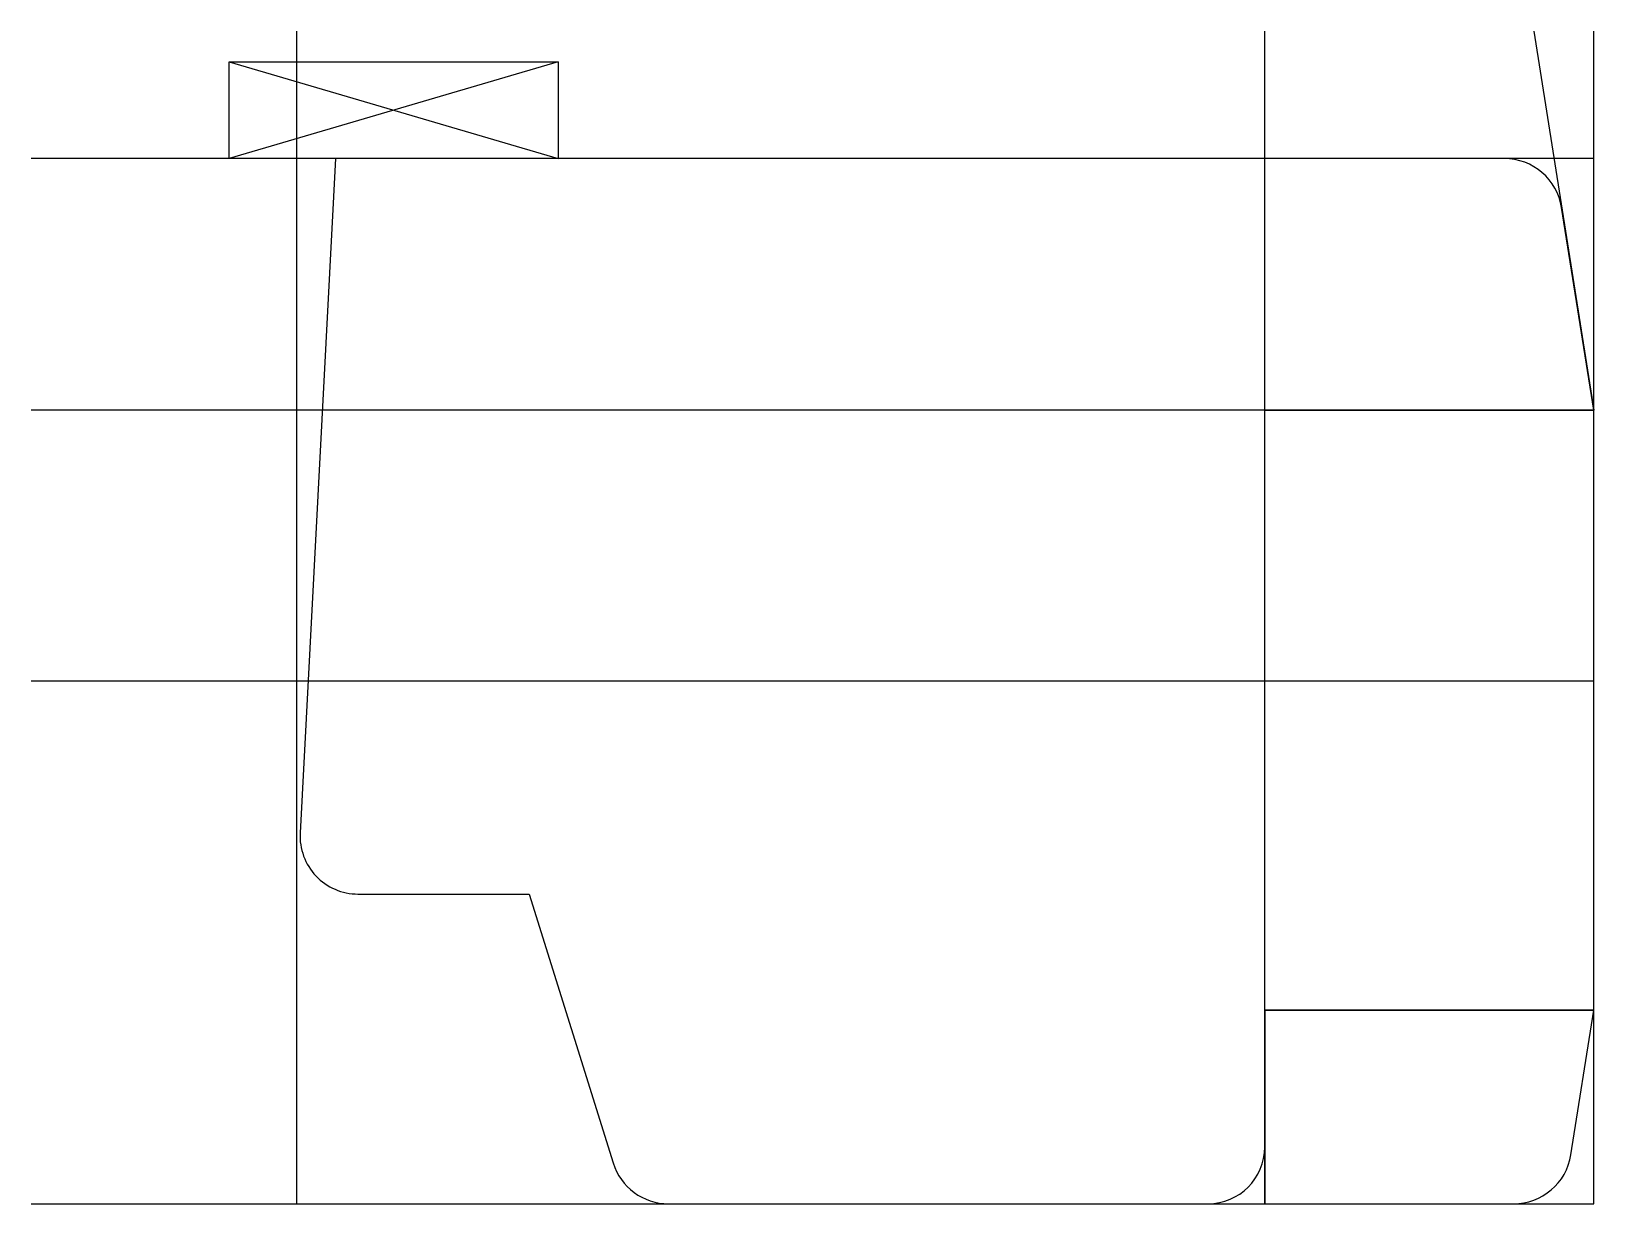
# Model space of a CAD drawing. Extents: x -10.2 to 70.5, y -59 to 1.6.
import ezdxf

# ---------------------------------------------------------------- set-up
doc = ezdxf.new("R2010")
doc.units = 0
doc.layers.get('0').update_dxf_attribs({"linetype": 'CONTINUOUS'})

msp = doc.modelspace()

# ---------------------------------------------------------------- linework, layer by layer
at = {"linetype": 'CONTINUOUS'}
for p, q in [((3.5, -59), (3.5, 1.58)), ((53.5, -59), (53.5, 1.58)), ((67.4, 1.58), (70.5, -18)), ((70.5, -59), (70.5, 1.58)), ((0, 0), (17, 0)), ((0, -5), (0, 0)), ((0, 0), (17, -5)), ((17, 0), (0, -5)), ((17, 0), (17, -5)), ((70.5, -5), (-10.22, -5)), ((17, -5), (0, -5)), ((5.5, -5), (3.67, -39.84)), ((65.88, -5), (5.5, -5)), ((70.5, -18), (68.84, -7.53)), ((70.5, -18), (-10.22, -18)), ((53.5, -56.07), (53.5, -18)), ((53.5, -18), (70.5, -18)), ((70.5, -32), (-10.22, -32)), ((6.66, -43), (15.5, -43)), ((15.5, -43), (19.84, -56.89)), ((53.5, -49), (70.5, -49)), ((53.5, -49), (53.5, -59)), ((70.5, -49), (53.5, -49)), ((53.5, -49), (53.5, -59)), ((69.32, -56.47), (70.5, -49)), ((70.5, -59), (70.5, -49)), ((-10.22, -59), (70.5, -59)), ((22.71, -59), (50.57, -59)), ((53.5, -59), (70.5, -59)), ((53.5, -59), (66.35, -59))]:
    msp.add_line(p, q, dxfattribs=at)
for centre, radius, start, end in [((65.877, -8), 3, 9.01344, 89.94357), ((6.666, -40), 3, 176.94267, 269.89056), ((50.57, -56.07), 2.93, 270, 360), ((66.357, -56), 3, 269.86547, 350.98669), ((22.705, -56), 3, 197.25742, 270.09655)]:
    msp.add_arc(centre, radius, start, end, dxfattribs=at)

doc.saveas('drawing.dxf')
